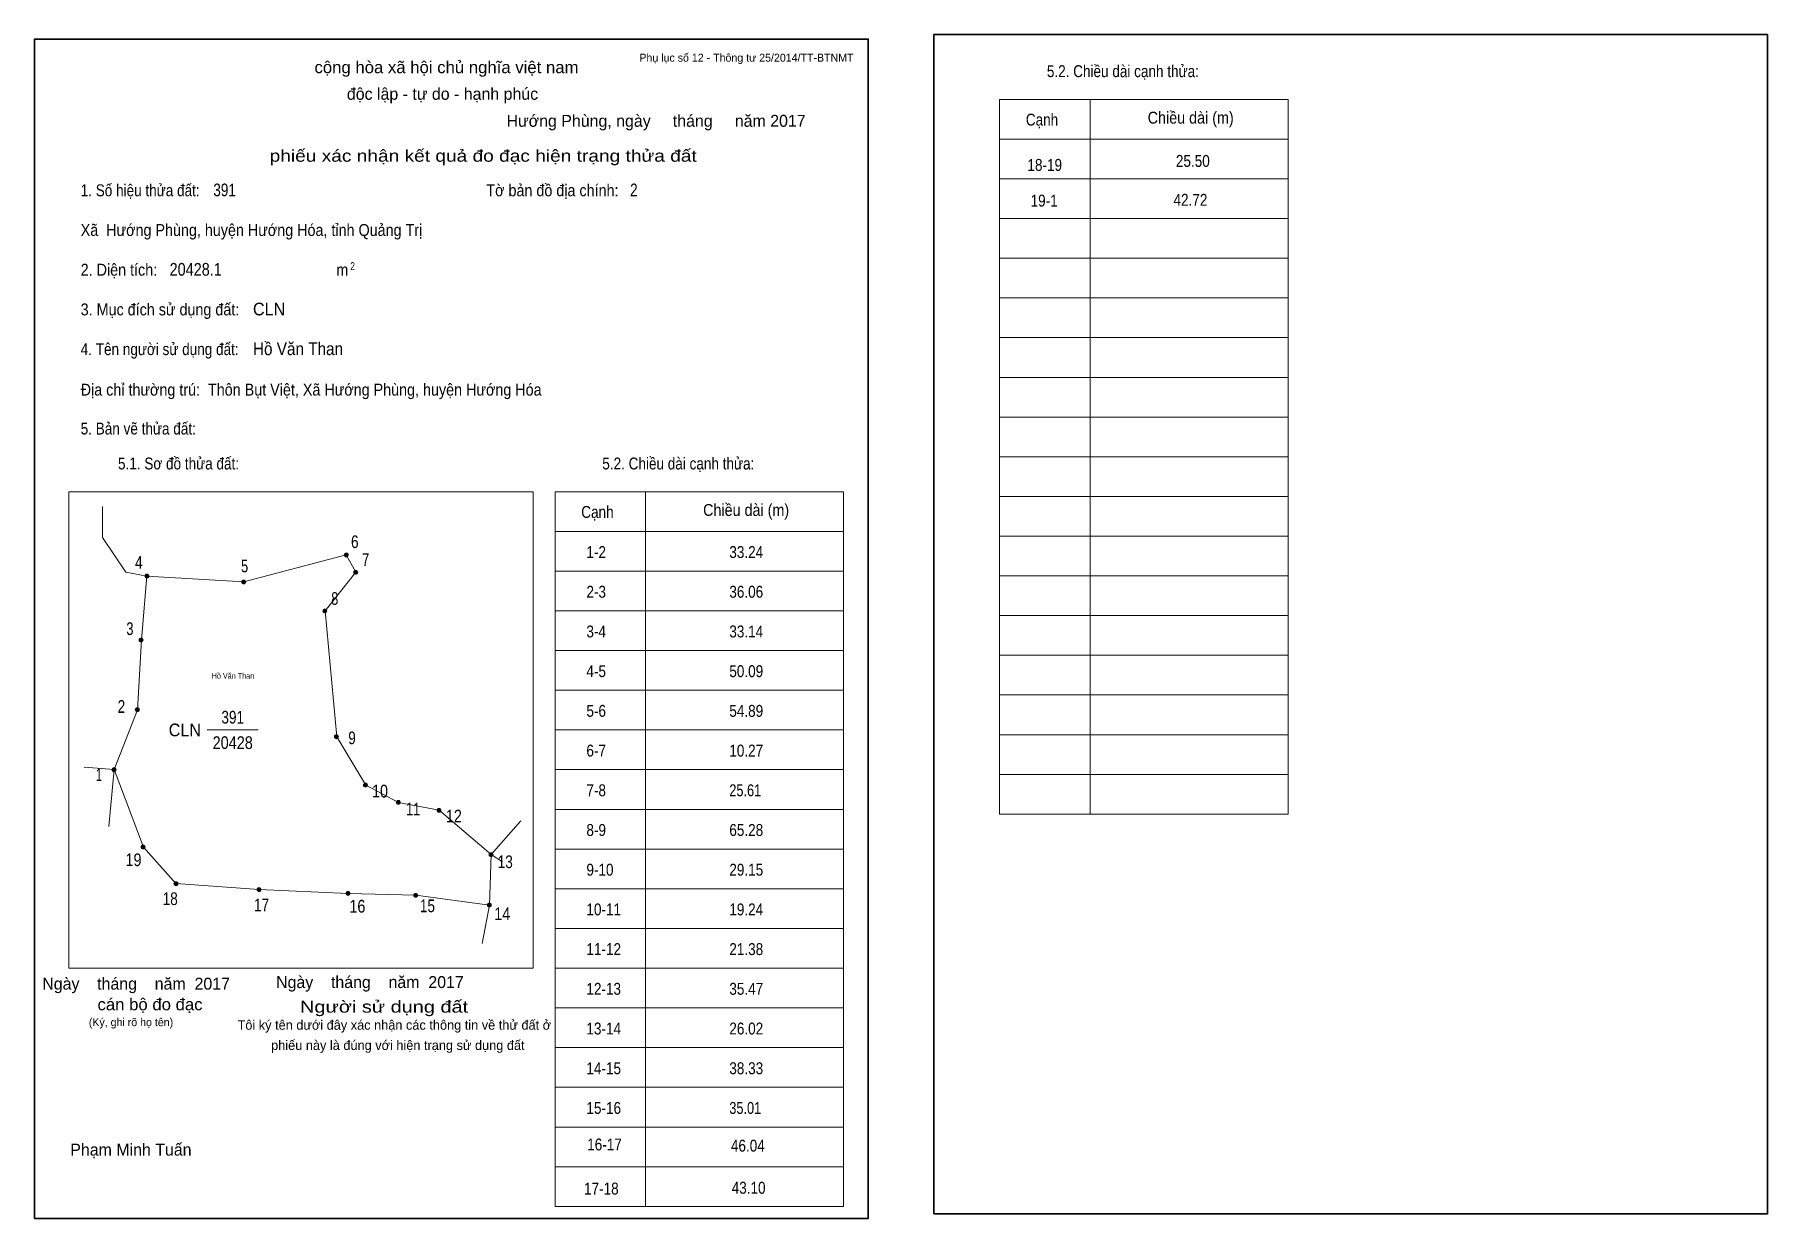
# Model space of a CAD drawing. Header units: centimetres. Extents: x 0 to 43.6, y 0 to 29.8.
import ezdxf
from ezdxf.enums import TextEntityAlignment as Align

# ---------------------------------------------------------------- set-up
doc = ezdxf.new("R2010")
doc.units = ezdxf.units.CM
doc.header["$LTSCALE"] = 0.12
for name, color, linetype in [('30', 7, 'Continuous'), ('34', 7, 'Continuous'), ('62', 7, 'Continuous')]:
    doc.layers.add(name, color=color, linetype=linetype)
for name, color, linetype, lineweight in [('32', 7, 'Continuous', 13), ('33', 7, 'Continuous', 13), ('61', 7, 'Continuous', 13), ('63', 7, 'Continuous', 13)]:
    doc.layers.add(name, color=color, linetype=linetype, lineweight=lineweight)

msp = doc.modelspace()

# ---------------------------------------------------------------- hatches: boundary and pattern name
at = {"layer": '32'}
for points in [[(7.8996, 16.7095, 1), (7.7996, 16.7095, 1)], [(2.8782, 16.1731, 1), (2.7782, 16.1731, 1)], [(8.1397, 16.2705, 1), (8.0397, 16.2705, 1)], [(5.3141, 16.0269, 1), (5.2141, 16.0269, 1)], [(7.3603, 15.2962, 1), (7.2603, 15.2962, 1)], [(2.7321, 14.5654, 1), (2.6321, 14.5654, 1)], [(2.6346, 12.8115, 1), (2.5346, 12.8115, 1)], [(7.6526, 12.1295, 1), (7.5526, 12.1295, 1)], [(2.05, 11.3013, 1), (1.95, 11.3013, 1)], [(8.3833, 10.9115, 1), (8.2833, 10.9115, 1)], [(9.2115, 10.4731, 1), (9.1115, 10.4731, 1)], [(10.2346, 10.2782, 1), (10.1346, 10.2782, 1)], [(2.7808, 9.3526, 1), (2.6808, 9.3526, 1)], [(11.55, 9.1577, 1), (11.45, 9.1577, 1)], [(3.609, 8.4269, 1), (3.509, 8.4269, 1)], [(5.7038, 8.2808, 1), (5.6038, 8.2808, 1)], [(7.9449, 8.1833, 1), (7.8449, 8.1833, 1)], [(9.65, 8.1346, 1), (9.55, 8.1346, 1)], [(11.5013, 7.891, 1), (11.4013, 7.891, 1)]]:
    msp.add_hatch(color=256, dxfattribs=at).paths.add_polyline_path(points)

# ---------------------------------------------------------------- linework, layer by layer
for centre in [(7.8496, 16.7095), (2.8282, 16.1731), (8.0897, 16.2705), (5.2641, 16.0269), (7.3103, 15.2962), (2.6821, 14.5654), (2.5846, 12.8115), (7.6026, 12.1295), (2, 11.3013), (8.3333, 10.9115), (9.1615, 10.4731), (10.1846, 10.2782), (2.7308, 9.3526), (11.5, 9.1577), (3.559, 8.4269), (5.6538, 8.2808), (7.8949, 8.1833), (9.6, 8.1346), (11.4513, 7.891)]:
    msp.add_circle(centre, 0.05, dxfattribs=at)
at = {"layer": '33'}
msp.add_line((4.35, 12.3), (5.63, 12.3), dxfattribs=at)
at = {"layer": '61'}
for p, q in [((8.09, 16.27), (7.85, 16.71)), ((2, 11.3), (1.25, 11.36)), ((2, 11.3), (1.87, 9.87)), ((11.5, 9.16), (12.25, 10.01)), ((11.46, 7.89), (11.5, 9.16)), ((11.46, 7.89), (11.27, 6.92))]:
    msp.add_line(p, q, dxfattribs=at)
for points in [[(1.71, 17.93), (1.71, 17.15), (2.3, 16.27), (2.83, 16.17)], [(2.83, 16.17), (5.27, 16.03), (7.85, 16.71)], [(2.83, 16.17), (2.69, 14.57), (2.59, 12.81), (2, 11.3)], [(8.09, 16.27), (7.32, 15.3), (7.61, 12.13), (8.34, 10.91), (9.17, 10.47), (10.19, 10.28), (11.5, 9.16), (11.79, 8.98)], [(2, 11.3), (2.74, 9.35), (3.56, 8.43), (5.66, 8.28), (7.9, 8.18), (9.6, 8.14), (11.46, 7.89)]]:
    msp.add_lwpolyline(points, dxfattribs=at)
at = {"layer": '63'}
for p, q in [((24.31, 28.18), (31.58, 28.18)), ((24.31, 10.18), (24.31, 28.18)), ((26.59, 10.18), (26.59, 28.18)), ((31.58, 10.18), (31.58, 28.18)), ((24.31, 27.18), (31.58, 27.18)), ((24.31, 26.18), (31.58, 26.18)), ((24.31, 25.18), (31.58, 25.18)), ((24.31, 24.18), (31.58, 24.18)), ((24.31, 23.18), (31.58, 23.18)), ((24.31, 22.18), (31.58, 22.18)), ((24.31, 21.18), (31.58, 21.18)), ((24.31, 20.18), (31.58, 20.18)), ((24.31, 19.18), (31.58, 19.18)), ((0.86, 18.3), (12.56, 18.3)), ((0.86, 6.3), (0.86, 18.3)), ((12.56, 6.3), (12.56, 18.3)), ((13.11, 18.3), (20.38, 18.3)), ((13.11, 0.3), (13.11, 18.3)), ((15.39, 0.3), (15.39, 18.3)), ((20.38, 0.3), (20.38, 18.3)), ((24.31, 18.18), (31.58, 18.18)), ((13.11, 17.3), (20.38, 17.3)), ((24.31, 17.18), (31.58, 17.18)), ((13.11, 16.3), (20.38, 16.3)), ((24.31, 16.18), (31.58, 16.18)), ((13.11, 15.3), (20.38, 15.3)), ((24.31, 15.18), (31.58, 15.18)), ((13.11, 14.3), (20.38, 14.3)), ((24.31, 14.18), (31.58, 14.18)), ((13.11, 13.3), (20.38, 13.3)), ((24.31, 13.18), (31.58, 13.18)), ((13.11, 12.3), (20.38, 12.3)), ((24.31, 12.18), (31.58, 12.18)), ((24.31, 12.18), (31.58, 12.18)), ((13.11, 11.3), (20.38, 11.3)), ((24.31, 11.18), (31.58, 11.18)), ((13.11, 10.3), (20.38, 10.3)), ((24.31, 10.18), (31.58, 10.18)), ((13.11, 9.3), (20.38, 9.3)), ((13.11, 8.3), (20.38, 8.3)), ((13.11, 7.3), (20.38, 7.3)), ((0.86, 6.3), (12.56, 6.3)), ((13.11, 6.3), (20.38, 6.3)), ((13.11, 5.3), (20.38, 5.3)), ((13.11, 4.3), (20.38, 4.3)), ((13.11, 3.3), (20.38, 3.3)), ((13.11, 2.3), (20.38, 2.3)), ((13.11, 2.3), (20.38, 2.3)), ((13.11, 1.3), (20.38, 1.3)), ((13.11, 0.3), (20.38, 0.3))]:
    msp.add_line(p, q, dxfattribs=at)
at = {"layer": '63', "lineweight": 35}
for points in [[(0, 0), (0, 29.7), (21, 29.7), (21, 0)], [(22.65, 0.11), (22.65, 29.81), (43.65, 29.81), (43.65, 0.11)]]:
    msp.add_lwpolyline(points, close=True, dxfattribs=at)

# ---------------------------------------------------------------- texts
at = {"layer": '30'}
for s, width, p in [('18-19', 0.85, (25.01, 26.38)), ('25.50', 0.85, (28.75, 26.48)), ('19-1', 0.85, (25.09, 25.48)), ('42.72', 0.85, (28.69, 25.5)), ('1-2', 0.85, (13.9, 16.63)), ('33.24', 0.85, (17.5, 16.63)), ('2-3', 0.85, (13.9, 15.63)), ('36.06', 0.85, (17.5, 15.63)), ('3-4', 0.85, (13.9, 14.63)), ('33.14', 0.85, (17.5, 14.63)), ('4-5', 0.85, (13.9, 13.63)), ('50.09', 0.85, (17.5, 13.63)), ('5-6', 0.85, (13.9, 12.63)), ('54.89', 0.85, (17.5, 12.63)), ('6-7', 0.85, (13.9, 11.63)), ('10.27', 0.85, (17.5, 11.63)), ('7-8', 0.85, (13.9, 10.63)), ('25.61', 0.8, (17.5, 10.63)), ('8-9', 0.85, (13.9, 9.63)), ('65.28', 0.85, (17.5, 9.63)), ('9-10', 0.85, (13.9, 8.63)), ('29.15', 0.85, (17.5, 8.63)), ('10-11', 0.85, (13.9, 7.63)), ('19.24', 0.85, (17.5, 7.63)), ('11-12', 0.85, (13.9, 6.63)), ('21.38', 0.85, (17.5, 6.63)), ('12-13', 0.85, (13.9, 5.63)), ('35.47', 0.85, (17.5, 5.63)), ('13-14', 0.85, (13.9, 4.63)), ('26.02', 0.85, (17.5, 4.63)), ('14-15', 0.85, (13.9, 3.63)), ('38.33', 0.85, (17.5, 3.63)), ('15-16', 0.85, (13.9, 2.63)), ('35.01', 0.8, (17.5, 2.63)), ('16-17', 0.85, (13.92, 1.71)), ('46.04', 0.85, (17.54, 1.68)), ('17-18', 0.85, (13.84, 0.6)), ('43.10', 0.85, (17.56, 0.62))]:
    msp.add_text(s, height=0.3, dxfattribs=dict(at, width=width)).set_placement(p)
at = {"layer": '32'}
for s, width, p in [('6', 0.8, (8.065, 16.88)), ('4', 0.8, (2.625, 16.36)), ('5', 0.75, (5.29, 16.27)), ('7', 0.75, (8.34, 16.43)), ('8', 0.75, (7.56, 15.45)), ('3', 0.75, (2.4, 14.69)), ('2', 0.8, (2.185, 12.73)), ('9', 0.8, (7.995, 11.94)), ('1', 0.65, (1.62, 11.01)), ('10', 0.85, (8.7, 10.6)), ('11', 0.75, (9.535, 10.15)), ('12', 0.85, (10.56, 9.97)), ('19', 0.85, (2.49, 8.87)), ('13', 0.8, (11.855, 8.82)), ('18', 0.8, (3.415, 7.89)), ('17', 0.8, (5.715, 7.73)), ('16', 0.85, (8.13, 7.7)), ('15', 0.8, (9.895, 7.71)), ('14', 0.85, (11.78, 7.51))]:
    msp.add_text(s, height=0.32, dxfattribs=dict(at, width=width)).set_placement(p, align=Align.CENTER)
at = {"layer": '33'}
for s, width, p in [('391', 0.8, (4.99, 12.46)), ('20428', 0.85, (4.99, 11.82))]:
    msp.add_text(s, height=0.32, dxfattribs=dict(at, width=width)).set_placement(p, align=Align.CENTER)
at = {"layer": '33', "width": 0.95}
msp.add_text('CLN', height=0.32, dxfattribs=at).set_placement((4.19, 12.14), align=Align.RIGHT)
at = {"layer": '34'}
for s, width, p in [('391', 0.8, (4.5, 25.74)), ('2', 0.8, (15, 25.74)), ('20428.1', 0.85, (3.4, 23.74)), ('CLN', 0.95, (5.5, 22.74)), ('Hồ Văn Than', 0.9, (5.5, 21.74))]:
    msp.add_text(s, height=0.32, dxfattribs=dict(at, width=width)).set_placement(p)
at = {"layer": '62', "width": 0.9}
msp.add_text('Hồ Văn Than', height=0.1461, dxfattribs=at).set_placement((4.995, 13.59), align=Align.CENTER)
at = {"layer": '63'}
for s, height, p in [('Phụ lục số 12 - Thông tư 25/2014/TT-BTNMT', 0.2, (20.63, 29.13)), ('Ngày    tháng    năm  2017', 0.3, (10.81, 5.8)), ('Ngày    tháng    năm  2017', 0.3, (4.92, 5.76)), ('(Ký, ghi rõ họ tên)', 0.2, (3.49, 4.84))]:
    msp.add_text(s, height=height, dxfattribs=at).set_placement(p, align=Align.RIGHT)
at = {"layer": '63', "width": 1.05}
msp.add_text('cộng hòa xã hội chủ nghĩa việt nam', height=0.3, dxfattribs=at).set_placement((10.375, 28.84), align=Align.CENTER)
at = {"layer": '63'}
for s, height, width, p in [('5.2. Chiều dài cạnh thửa:', 0.3, 0.85, (25.5, 28.74)), ('Cạnh', 0.3, 0.85, (24.97, 27.52)), ('Chiều dài (m)', 0.3, 0.9, (28.04, 27.57)), ('1. Số hiệu thửa đất:', 0.3, 0.85, (1.16, 25.74)), ('Tờ bản đồ địa chính:', 0.3, 0.9, (11.38, 25.74)), ('Xã  Hướng Phùng, huyện Hướng Hóa, tỉnh Quảng Trị', 0.3, 0.9, (1.16, 24.74)), ('2. Diện tích:', 0.3, 0.9, (1.16, 23.74)), ('2', 0.2, 0.8, (7.95, 23.88)), ('m', 0.3, 0.9, (7.6, 23.74)), ('3. Mục đích sử dụng đất:', 0.3, 0.9, (1.16, 22.74)), ('4. Tên người sử dụng đất:', 0.3, 0.85, (1.16, 21.74)), ('Địa chỉ thường trú:  Thôn Bụt Việt, Xã Hướng Phùng, huyện Hướng Hóa', 0.3, 0.9, (1.16, 20.72)), ('5. Bản vẽ thửa đất:', 0.3, 0.85, (1.16, 19.74)), ('5.1. Sơ đồ thửa đất:', 0.3, 0.85, (2.1, 18.86)), ('5.2. Chiều dài cạnh thửa:', 0.3, 0.85, (14.3, 18.86)), ('Cạnh', 0.3, 0.85, (13.77, 17.64)), ('Chiều dài (m)', 0.3, 0.9, (16.84, 17.69))]:
    msp.add_text(s, height=height, dxfattribs=dict(at, width=width)).set_placement(p)
for s, height, p in [('độc lập - tự do - hạnh phúc', 0.3, (10.275, 28.17)), ('Hướng Phùng, ngày     tháng     năm 2017', 0.3, (15.655, 27.49)), ('Tôi ký tên dưới đây xác nhận các thông tin về thử đất ở ', 0.24, (9.105, 4.75)), ('phiếu này là đúng với hiện trạng sử dụng đất', 0.24, (9.15, 4.24)), ('Phạm Minh Tuấn', 0.3, (2.425, 1.58))]:
    msp.add_text(s, height=height, dxfattribs=at).set_placement(p, align=Align.CENTER)
for s, width, p in [('phiếu xác nhận kết quả đo đạc hiện trạng thửa đất', 1.2, (16.68, 26.61)), ('cán bộ đo đạc', 1.05, (4.23, 5.24)), ('Người sử dụng đất', 1.25, (10.92, 5.18))]:
    msp.add_text(s, height=0.3, dxfattribs=dict(at, width=width)).set_placement(p, align=Align.RIGHT)

doc.saveas('drawing.dxf')
